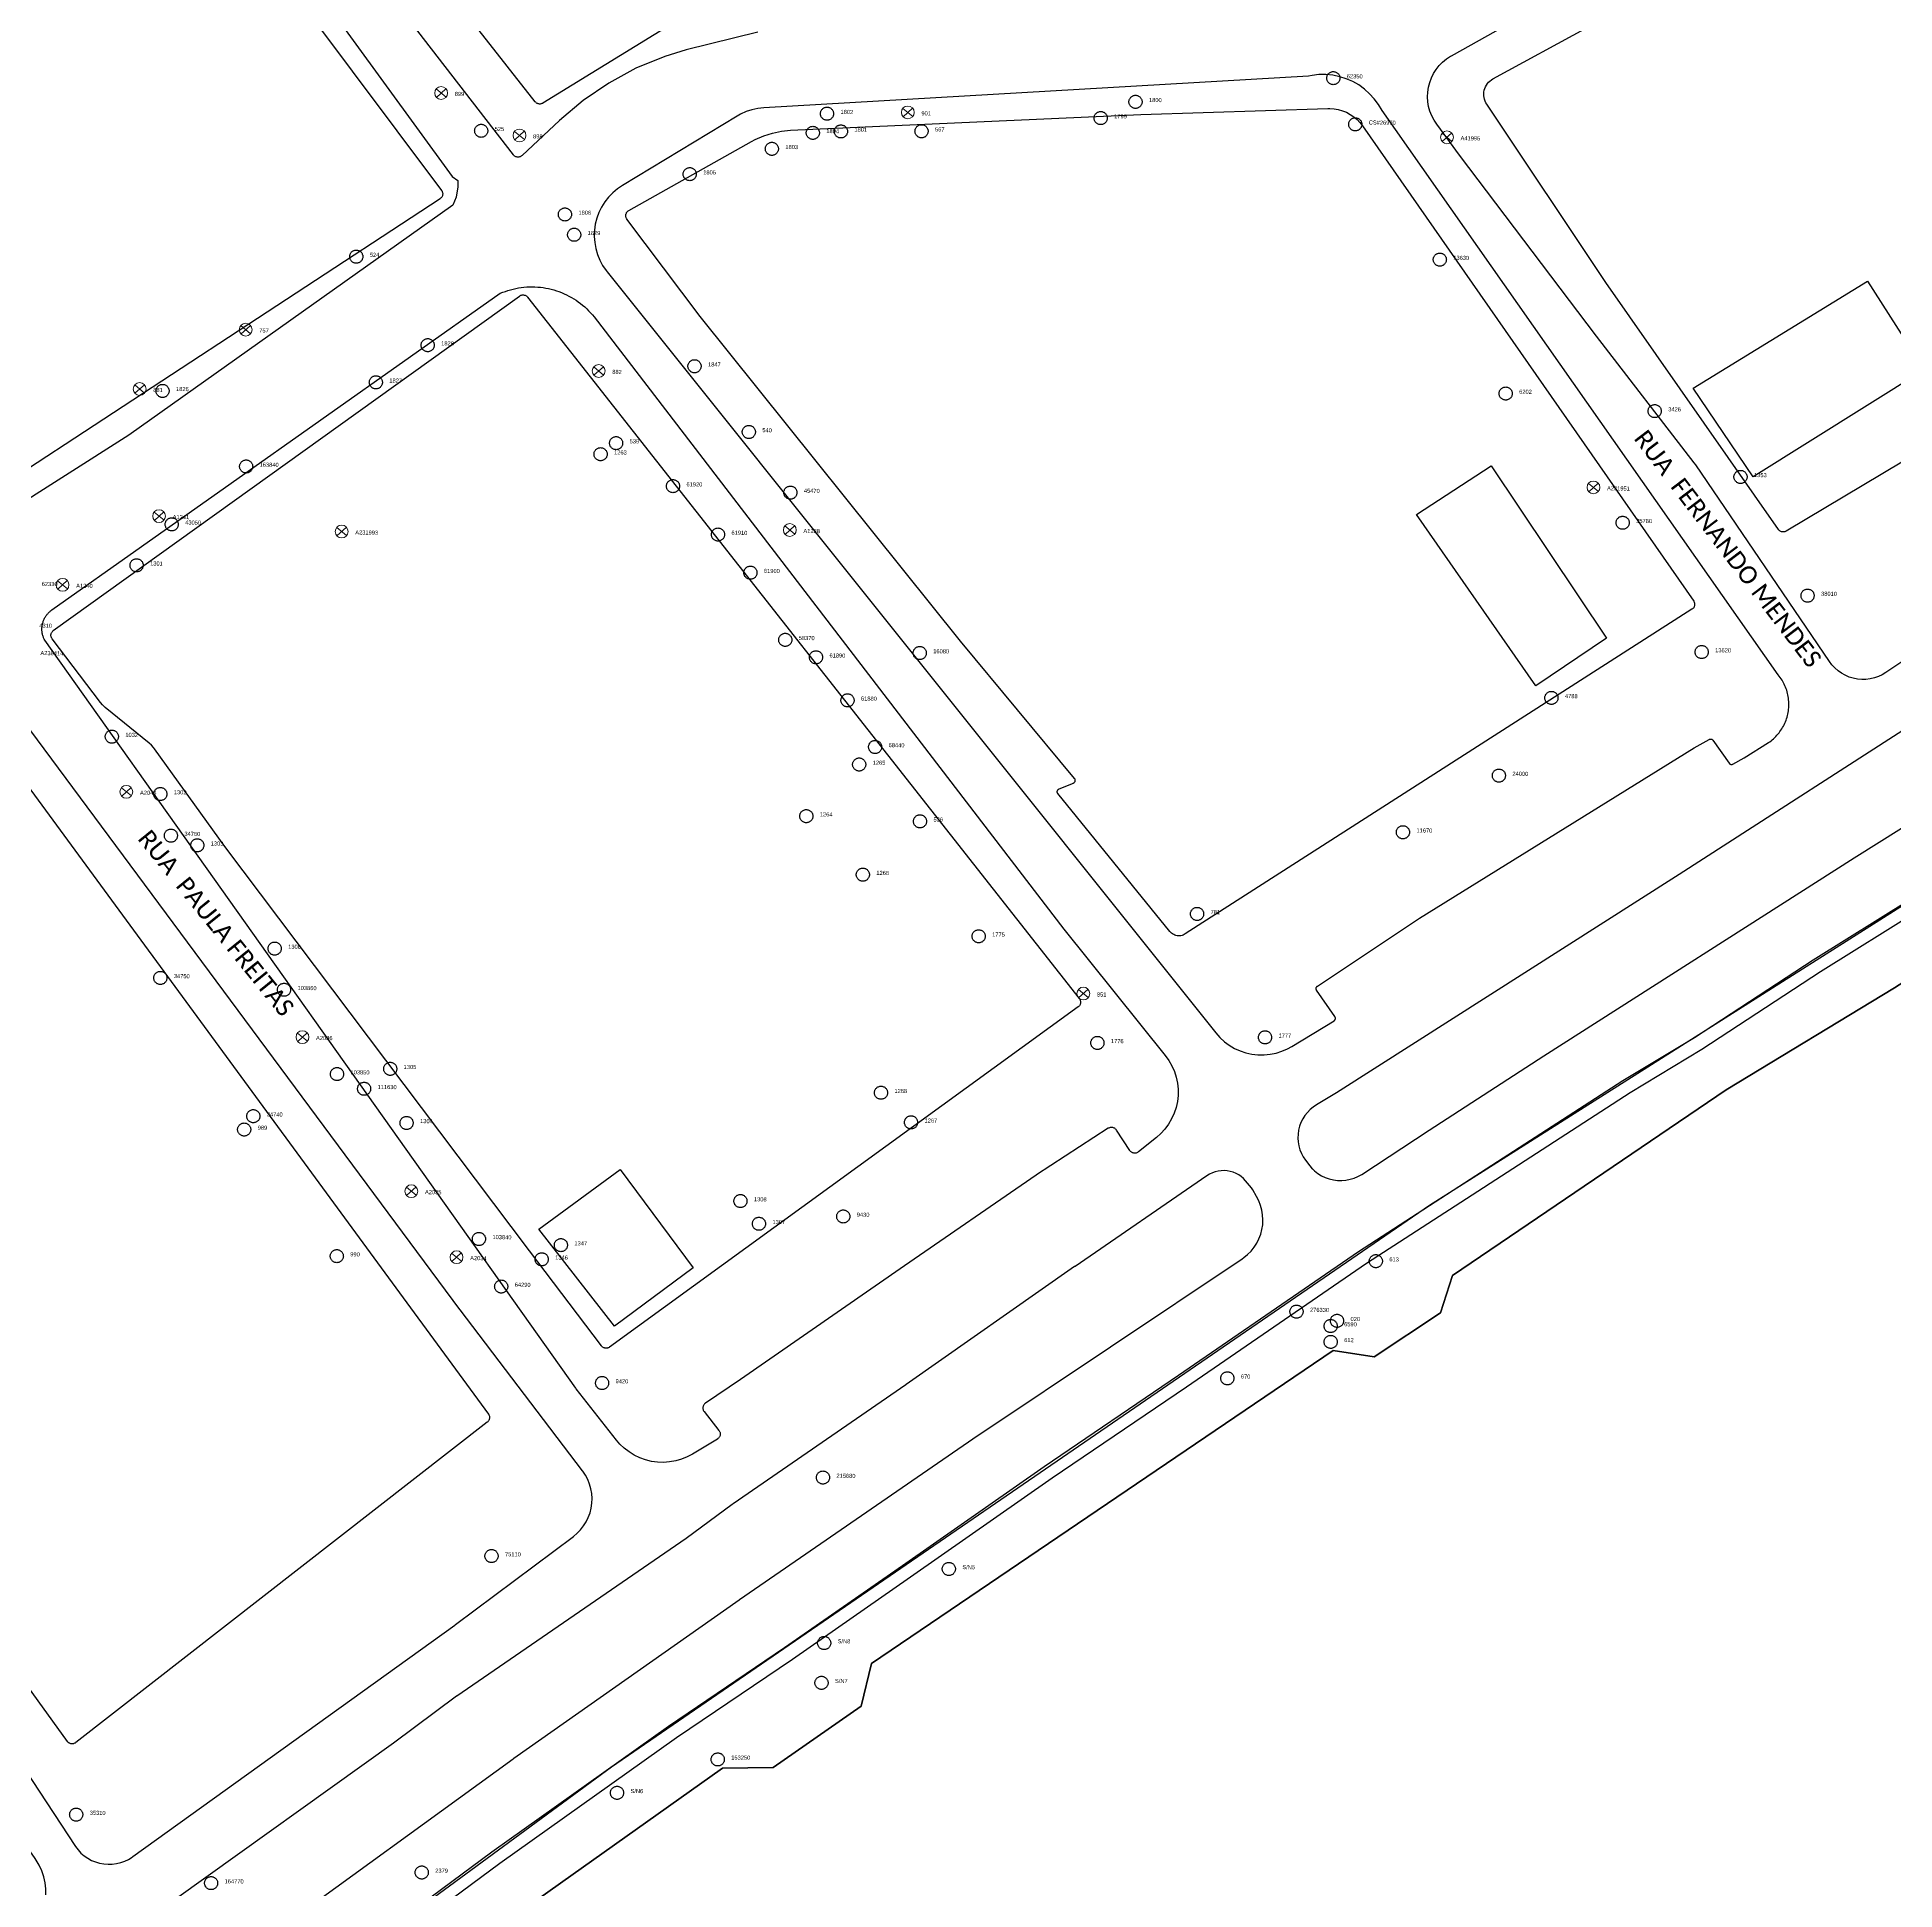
# Model space of a CAD drawing. Header units: millimetres. Extents: x 676447 to 689606, y 7455628 to 7463967.
# Drawn here: x 686342.5 to 686660.9, y 7458688.7 to 7459006.3 of the extents above; entities that cross this region are included whole.
import ezdxf

# ---------------------------------------------------------------- set-up
doc = ezdxf.new("R2010")
doc.units = ezdxf.units.MM
doc.header["$LTSCALE"] = 0.1
doc.header["$MEASUREMENT"] = 0
doc.linetypes.add('PHANTOM2', pattern=[1.25, 0.625, -0.125, 0.125, -0.125, 0.125, -0.125])
doc.layers.add('10.4-Postes', color=1, linetype='Continuous', lineweight=0)
for name, color, linetype in [('Caixas Subterrâneas', 5, 'Continuous'), ('LEGENDAS_INFRAESTRUTURAS', 7, 'Continuous'), ('MUB_AC_GEOGRAFICO', 7, 'Continuous'), ('MUB_EDIFICACOES', 7, 'Continuous'), ('MUB_MEIOFIO', 7, 'Continuous'), ('MUB_OBRA_ARTE', 7, 'Continuous'), ('MUB_QUADRAS', 7, 'Continuous'), ('MUB_SEGMENTO', 7, 'Continuous'), ('NOS_DE_INFRAESTRUTURA', 7, 'Continuous')]:
    doc.layers.add(name, color=color, linetype=linetype)
doc.styles.add('Legend', font='calibri.ttf')
doc.styles.get("Standard").update_dxf_attribs({"font": 'arial.ttf'})

# ---------------------------------------------------------------- blocks, each defined once
blk = doc.blocks.new('MHMZ')
at = {"linetype": 'PHANTOM2'}
blk.add_circle((0, 0), 0.0000101, dxfattribs=at)
blk = doc.blocks.new('PTPT')
at = {"layer": '10.4-Postes', "color": 1, "linetype": 'PHANTOM2'}
for points in [[(-0.0000079, 0.0000104), (0.0000075, -0.000002)], [(0.000007, 0.0000109), (-0.0000074, -0.0000025)]]:
    blk.add_lwpolyline(points, dxfattribs=at)
at = {"layer": '10.4-Postes', "color": 1}
blk.add_circle((-0.0000002, 0.0000042), 0.00000987, dxfattribs=at)

msp = doc.modelspace()

# ---------------------------------------------------------------- linework, layer by layer
at = {"layer": 'MUB_AC_GEOGRAFICO', "linetype": 'Continuous'}
msp.add_lwpolyline([(686404.48, 7458670.15), (686460.02, 7458709.54), (686468.68, 7458709.65), (686483.77, 7458720.21), (686485.53, 7458727.5), (686564.64, 7458781.16), (686571.68, 7458780.05), (686583.07, 7458787.62), (686585.11, 7458794), (686631.99, 7458825.84), (686660.85, 7458843.34), (686701.4, 7458869.44)], dxfattribs=at)
at = {"layer": 'MUB_EDIFICACOES', "linetype": 'Continuous'}
for points in [[(686656.25, 7458964.47), (686665.94, 7458949.27), (686636.63, 7458930.93), (686626.34, 7458946.09), (686656.25, 7458964.47)], [(686591.72, 7458932.81), (686611.51, 7458903.25), (686599.41, 7458895.06), (686578.91, 7458924.44), (686591.72, 7458932.81), (686591.72, 7458932.81)], [(686442.48, 7458812.19), (686454.99, 7458795.32), (686441.5, 7458785.34), (686428.53, 7458801.93), (686442.48, 7458812.19)]]:
    msp.add_lwpolyline(points, dxfattribs=at)
at = {"layer": 'MUB_MEIOFIO', "linetype": 'Continuous'}
for points in [[(686361.86, 7459053.66), (686413.66, 7458982.37), (686414.61, 7458981.69), (686414.61, 7458980.61), (686414.34, 7458978.85), (686413.79, 7458977.49), (686358.25, 7458938.08), (686336.52, 7458924.21), (686334.63, 7458923.94), (686333, 7458923.81), (686331.65, 7458923.67), (686330.16, 7458923.67), (686328.94, 7458924.62), (686292.08, 7458973.25), (686275.92, 7458997.29), (686275.92, 7458998.23), (686276.6, 7458999.05), (686277.65, 7459000.17)], [(686586.31, 7458986.07), (686582.4, 7458991.35), (686581.94, 7458992.05), (686581.55, 7458992.79), (686581.24, 7458993.57), (686581.02, 7458994.37), (686580.88, 7458995.2), (686580.83, 7458996.04), (686580.87, 7458996.87), (686580.99, 7458997.7), (686581.2, 7458998.51), (686581.49, 7458999.3), (686581.86, 7459000.05), (686582.31, 7459000.75), (686582.84, 7459001.41), (686583.42, 7459002.01), (686584.07, 7459002.54), (686584.77, 7459003), (686584.91, 7459003.08), (686602.59, 7459013.02), (686602.85, 7459013.16), (686635.39, 7459029.89), (686635.68, 7459030.04), (686674, 7459051.77)], [(686466.06, 7459007.16), (686453.79, 7459004.12), (686450.09, 7459002.97), (686445.17, 7459000.95), (686440.5, 7458998.42), (686436.11, 7458995.42), (686432.06, 7458991.97), (686425.64, 7458985.98), (686425.57, 7458985.92), (686425.49, 7458985.86), (686425.39, 7458985.81), (686425.3, 7458985.77), (686425.2, 7458985.74), (686425.09, 7458985.72), (686424.99, 7458985.71), (686424.88, 7458985.71), (686424.78, 7458985.73), (686424.68, 7458985.75), (686424.58, 7458985.79), (686424.49, 7458985.83), (686424.4, 7458985.89), (686424.31, 7458985.95), (686424.24, 7458986.02), (686424.17, 7458986.1), (686403.08, 7459013.44)], [(686639.26, 7458885.35), (686639.48, 7458885.51), (686639.7, 7458885.67), (686639.92, 7458885.85), (686640.13, 7458886.03), (686640.33, 7458886.21), (686640.52, 7458886.41), (686640.71, 7458886.61), (686640.89, 7458886.82), (686641.07, 7458887.03), (686641.23, 7458887.25), (686641.39, 7458887.48), (686641.54, 7458887.71), (686641.68, 7458887.94), (686641.82, 7458888.18), (686641.94, 7458888.43), (686642.06, 7458888.68), (686642.17, 7458888.93), (686642.27, 7458889.19), (686642.36, 7458889.45), (686642.44, 7458889.71), (686642.51, 7458889.98), (686642.57, 7458890.24), (686642.63, 7458890.51), (686642.67, 7458890.79), (686642.71, 7458891.06), (686642.73, 7458891.33), (686642.75, 7458891.61), (686642.75, 7458891.88), (686642.75, 7458892.16), (686642.74, 7458892.43), (686642.71, 7458892.71), (686642.68, 7458892.98), (686642.64, 7458893.25), (686642.59, 7458893.52), (686642.53, 7458893.79), (686642.46, 7458894.06), (686642.38, 7458894.32), (686642.29, 7458894.58), (686642.19, 7458894.84), (686642.09, 7458895.1), (686641.97, 7458895.35), (686641.85, 7458895.59), (686641.72, 7458895.83), (686641.58, 7458896.07), (686641.43, 7458896.3), (686641.27, 7458896.53), (686641.11, 7458896.75), (686640.93, 7458896.97), (686573.03, 7458993.72), (686572.42, 7458994.75), (686571.71, 7458995.71), (686570.91, 7458996.59), (686570.01, 7458997.38), (686569.04, 7458998.08), (686568, 7458998.66), (686566.91, 7458999.14), (686565.77, 7458999.5), (686564.6, 7458999.74), (686563.41, 7458999.85), (686562.21, 7458999.85), (686561.03, 7458999.71), (686560.41, 7458999.59), (686467.1, 7458994.17), (686466.06, 7458994.06), (686465.04, 7458993.83), (686464.04, 7458993.51), (686463.09, 7458993.07), (686462.51, 7458992.75), (686442.84, 7458980.88), (686441.98, 7458980.3), (686441.18, 7458979.62), (686440.45, 7458978.87), (686439.81, 7458978.04), (686439.25, 7458977.15), (686438.8, 7458976.21), (686438.44, 7458975.23), (686438.19, 7458974.21), (686438.05, 7458973.17), (686438.01, 7458972.13), (686438.09, 7458971.08), (686438.27, 7458970.05), (686438.56, 7458969.05), (686438.95, 7458968.08), (686439.45, 7458967.15), (686440.03, 7458966.29), (686440.21, 7458966.07), (686544.54, 7458835.58), (686545.24, 7458834.79), (686546.01, 7458834.09), (686546.85, 7458833.47), (686547.75, 7458832.94), (686548.71, 7458832.5), (686549.7, 7458832.17), (686550.72, 7458831.95), (686551.76, 7458831.83), (686552.81, 7458831.83), (686553.85, 7458831.93), (686554.88, 7458832.14), (686555.87, 7458832.45), (686556.83, 7458832.87), (686557.55, 7458833.27), (686564.8, 7458837.67), (686564.84, 7458837.7), (686564.88, 7458837.74), (686564.92, 7458837.78), (686564.95, 7458837.82), (686564.98, 7458837.86), (686565, 7458837.91), (686565.02, 7458837.96), (686565.03, 7458838.01), (686565.04, 7458838.06), (686565.04, 7458838.11), (686565.03, 7458838.17), (686565.02, 7458838.22), (686565.01, 7458838.27), (686564.99, 7458838.32), (686564.96, 7458838.36), (686564.95, 7458838.39), (686561.82, 7458842.91), (686561.79, 7458842.96), (686561.77, 7458843), (686561.75, 7458843.05), (686561.74, 7458843.1), (686561.73, 7458843.16), (686561.73, 7458843.21), (686561.73, 7458843.26), (686561.74, 7458843.31), (686561.76, 7458843.36), (686561.78, 7458843.41), (686561.8, 7458843.46), (686561.83, 7458843.5), (686561.87, 7458843.54), (686561.9, 7458843.58), (686561.95, 7458843.61), (686579.45, 7458855.28), (686626.53, 7458884.48), (686629.1, 7458885.9), (686629.14, 7458885.93), (686629.19, 7458885.94), (686629.24, 7458885.96), (686629.3, 7458885.96), (686629.35, 7458885.96), (686629.4, 7458885.96), (686629.45, 7458885.95), (686629.5, 7458885.94), (686629.55, 7458885.92), (686629.6, 7458885.89), (686629.64, 7458885.86), (686629.68, 7458885.83), (686629.72, 7458885.79), (686629.75, 7458885.75), (686632.5, 7458881.82), (686632.54, 7458881.78), (686632.57, 7458881.75), (686632.61, 7458881.71), (686632.66, 7458881.68), (686632.7, 7458881.66), (686632.75, 7458881.64), (686632.8, 7458881.62), (686632.85, 7458881.62), (686632.9, 7458881.61), (686632.96, 7458881.61), (686633.01, 7458881.62), (686633.06, 7458881.63), (686633.11, 7458881.65), (686633.15, 7458881.67), (686635.08, 7458882.72), (686639.26, 7458885.35)], [(686670.19, 7458904.6), (686659.4, 7458897.36), (686658.77, 7458896.98), (686658.11, 7458896.68), (686657.41, 7458896.44), (686656.7, 7458896.28), (686655.97, 7458896.19), (686655.24, 7458896.18), (686654.51, 7458896.24), (686653.79, 7458896.38), (686653.09, 7458896.6), (686652.42, 7458896.89), (686651.78, 7458897.24), (686651.18, 7458897.67), (686650.63, 7458898.15), (686650.13, 7458898.69), (686649.71, 7458899.24), (686626.8, 7458932.99), (686626.55, 7458933.34), (686609.8, 7458955.03), (686586.31, 7458986.07)], [(686343.83, 7458902.94), (686343.76, 7458903.06), (686343.7, 7458903.19), (686343.65, 7458903.31), (686343.6, 7458903.44), (686343.55, 7458903.57), (686343.51, 7458903.7), (686343.48, 7458903.84), (686343.44, 7458903.97), (686343.42, 7458904.11), (686343.4, 7458904.24), (686343.38, 7458904.38), (686343.36, 7458904.52), (686343.36, 7458904.66), (686343.35, 7458904.79), (686343.35, 7458904.93), (686343.36, 7458905.07), (686343.37, 7458905.21), (686343.39, 7458905.35), (686343.41, 7458905.48), (686343.43, 7458905.62), (686343.46, 7458905.75), (686343.5, 7458905.89), (686343.54, 7458906.02), (686343.58, 7458906.15), (686343.63, 7458906.28), (686343.68, 7458906.41), (686343.74, 7458906.53), (686343.8, 7458906.66), (686343.87, 7458906.78), (686343.94, 7458906.9), (686344.01, 7458907.01), (686344.09, 7458907.13), (686344.17, 7458907.24), (686344.26, 7458907.35), (686344.35, 7458907.45), (686344.44, 7458907.56), (686344.54, 7458907.65), (686344.64, 7458907.75), (686344.74, 7458907.84), (686344.85, 7458907.93), (686344.96, 7458908.02), (686345.07, 7458908.1), (686421.9, 7458962.37), (686422.34, 7458962.55), (686422.78, 7458962.71), (686423.22, 7458962.86), (686423.67, 7458962.99), (686424.13, 7458963.11), (686424.58, 7458963.21), (686425.05, 7458963.3), (686425.51, 7458963.37), (686425.97, 7458963.42), (686426.44, 7458963.46), (686426.91, 7458963.48), (686427.38, 7458963.48), (686427.85, 7458963.47), (686428.32, 7458963.45), (686428.78, 7458963.4), (686429.25, 7458963.35), (686429.71, 7458963.27), (686430.17, 7458963.18), (686430.63, 7458963.07), (686431.08, 7458962.95), (686431.53, 7458962.81), (686431.97, 7458962.66), (686432.41, 7458962.49), (686432.84, 7458962.31), (686433.27, 7458962.11), (686433.68, 7458961.9), (686434.09, 7458961.68), (686434.5, 7458961.44), (686434.89, 7458961.18), (686435.28, 7458960.92), (686435.65, 7458960.64), (686436.02, 7458960.34), (686436.38, 7458960.04), (686436.72, 7458959.72), (686437.05, 7458959.39), (686437.38, 7458959.05), (686437.69, 7458958.7), (686437.99, 7458958.34), (686518.5, 7458853.39), (686535.88, 7458831.71), (686536.5, 7458830.86), (686537.01, 7458829.95), (686537.44, 7458828.99), (686537.75, 7458828), (686537.97, 7458826.97), (686538.07, 7458825.93), (686538.07, 7458824.88), (686537.95, 7458823.84), (686537.73, 7458822.82), (686537.4, 7458821.83), (686536.97, 7458820.87), (686536.44, 7458819.97), (686535.82, 7458819.12), (686535.12, 7458818.35), (686534.35, 7458817.66), (686531.28, 7458815.19), (686531.19, 7458815.13), (686531.1, 7458815.08), (686531.01, 7458815.04), (686530.91, 7458815), (686530.81, 7458814.98), (686530.7, 7458814.97), (686530.6, 7458814.97), (686530.49, 7458814.98), (686530.39, 7458815.01), (686530.29, 7458815.04), (686530.2, 7458815.08), (686530.1, 7458815.13), (686530.02, 7458815.2), (686529.94, 7458815.27), (686529.87, 7458815.34), (686529.82, 7458815.42), (686527.51, 7458818.95), (686527.44, 7458819.03), (686527.37, 7458819.11), (686527.3, 7458819.18), (686527.21, 7458819.24), (686527.12, 7458819.29), (686527.02, 7458819.33), (686526.92, 7458819.37), (686526.82, 7458819.39), (686526.72, 7458819.4), (686526.61, 7458819.4), (686526.51, 7458819.39), (686526.41, 7458819.36), (686526.31, 7458819.33), (686526.21, 7458819.29), (686526.12, 7458819.24), (686513.79, 7458811.24), (686513.77, 7458811.22), (686491.21, 7458795.68), (686463.06, 7458776.2), (686457.07, 7458772.13), (686456.99, 7458772.07), (686456.91, 7458772), (686456.84, 7458771.92), (686456.78, 7458771.83), (686456.73, 7458771.74), (686456.69, 7458771.64), (686456.66, 7458771.54), (686456.64, 7458771.44), (686456.63, 7458771.34), (686456.63, 7458771.23), (686456.65, 7458771.13), (686456.67, 7458771.03), (686456.7, 7458770.93), (686456.75, 7458770.83), (686456.8, 7458770.74), (686456.84, 7458770.69), (686459.39, 7458767.46), (686459.45, 7458767.37), (686459.5, 7458767.28), (686459.54, 7458767.19), (686459.57, 7458767.09), (686459.59, 7458766.98), (686459.6, 7458766.88), (686459.6, 7458766.77), (686459.59, 7458766.67), (686459.57, 7458766.57), (686459.53, 7458766.47), (686459.49, 7458766.37), (686459.44, 7458766.28), (686459.37, 7458766.2), (686459.3, 7458766.12), (686459.22, 7458766.05), (686459.14, 7458765.99), (686459.12, 7458765.98), (686454.87, 7458763.41), (686453.95, 7458762.92), (686452.98, 7458762.52), (686451.97, 7458762.23), (686450.94, 7458762.05), (686449.9, 7458761.97), (686448.85, 7458762), (686447.82, 7458762.14), (686446.8, 7458762.39), (686445.81, 7458762.75), (686444.87, 7458763.21), (686443.98, 7458763.76), (686443.16, 7458764.4), (686442.4, 7458765.12), (686441.83, 7458765.79), (686434.92, 7458774.58), (686434.84, 7458774.68), (686343.83, 7458902.94)], [(686321.85, 7458737.56), (686349.1, 7458696.12), (686349.55, 7458695.54), (686350.05, 7458695), (686350.61, 7458694.53), (686351.21, 7458694.11), (686351.85, 7458693.76), (686352.53, 7458693.48), (686353.23, 7458693.27), (686353.95, 7458693.14), (686354.68, 7458693.08), (686355.42, 7458693.1), (686356.14, 7458693.2), (686356.86, 7458693.37), (686357.55, 7458693.61), (686358.21, 7458693.93), (686358.83, 7458694.31), (686358.96, 7458694.4), (686414.14, 7458734.09), (686414.24, 7458734.17), (686434.44, 7458749.28), (686435.08, 7458749.82), (686435.67, 7458750.42), (686436.18, 7458751.08), (686436.63, 7458751.79), (686437, 7458752.54), (686437.29, 7458753.32), (686437.49, 7458754.13), (686437.61, 7458754.96), (686437.64, 7458755.8), (686437.59, 7458756.64), (686437.45, 7458757.46), (686437.22, 7458758.27), (686436.91, 7458759.04), (686436.52, 7458759.78), (686436.05, 7458760.48), (686436.02, 7458760.53), (686415.03, 7458788.15), (686414.99, 7458788.21), (686335.19, 7458895.79)], [(686669.02, 7458891.77), (686623.96, 7458862.74), (686623.94, 7458862.72), (686565.24, 7458825.31), (686561.79, 7458823.25), (686561.23, 7458822.88), (686560.7, 7458822.44), (686560.23, 7458821.95), (686559.81, 7458821.42), (686559.44, 7458820.85), (686559.14, 7458820.23), (686558.91, 7458819.6), (686558.74, 7458818.94), (686558.64, 7458818.26), (686558.62, 7458817.58), (686558.66, 7458816.9), (686558.78, 7458816.23), (686558.96, 7458815.58), (686559.21, 7458814.95), (686559.53, 7458814.35), (686559.91, 7458813.78), (686560.64, 7458812.81), (686561.06, 7458812.32), (686561.17, 7458812.21), (686561.47, 7458811.94), (686562.05, 7458811.5), (686562.66, 7458811.12), (686563.31, 7458810.82), (686563.99, 7458810.58), (686564.69, 7458810.41), (686565.41, 7458810.32), (686566.13, 7458810.3), (686566.85, 7458810.36), (686567.55, 7458810.5), (686568.24, 7458810.7), (686568.91, 7458810.98), (686569.54, 7458811.33), (686581.1, 7458818.9)], [(686581.1, 7458818.9), (686600.77, 7458831.66), (686653.93, 7458865.59), (686693.58, 7458890.47)], [(686381.45, 7458680.17), (686424.13, 7458711.19), (686424.23, 7458711.27), (686462.84, 7458738.43), (686462.9, 7458738.47), (686503.81, 7458766.63), (686503.9, 7458766.69), (686549.07, 7458796.89), (686549.34, 7458797.08), (686549.99, 7458797.61), (686550.58, 7458798.2), (686551.1, 7458798.85), (686551.56, 7458799.55), (686551.94, 7458800.3), (686552.23, 7458801.08), (686552.45, 7458801.89), (686552.58, 7458802.72), (686552.62, 7458803.56), (686552.57, 7458804.39), (686552.44, 7458805.22), (686552.22, 7458806.03), (686551.92, 7458806.81), (686551.54, 7458807.55), (686550.87, 7458808.7), (686550.66, 7458809.03), (686550.34, 7458809.45), (686549.65, 7458810.25), (686549.3, 7458810.62), (686548.9, 7458810.96), (686548.47, 7458811.26), (686548.01, 7458811.51), (686547.53, 7458811.71), (686547.03, 7458811.86), (686546.51, 7458811.95), (686545.99, 7458811.99), (686545.47, 7458811.98), (686544.95, 7458811.91), (686544.44, 7458811.79), (686543.95, 7458811.62), (686543.47, 7458811.39), (686543.03, 7458811.12), (686520.41, 7458795.58), (686520.35, 7458795.54), (686491.45, 7458775.3), (686491.41, 7458775.28), (686461.84, 7458754.86), (686461.68, 7458754.74), (686453.75, 7458748.93), (686414.44, 7458721.91), (686414.42, 7458721.89), (686403.59, 7458713.87), (686366.4, 7458687.23)], [(686344.01, 7458687.85), (686344, 7458688.89), (686343.89, 7458689.93), (686343.67, 7458690.96), (686343.34, 7458691.95), (686342.91, 7458692.91), (686342.38, 7458693.81), (686342.21, 7458694.07), (686323.41, 7458720.91), (686290.19, 7458770.19)]]:
    msp.add_lwpolyline(points, dxfattribs=at)
at = {"layer": 'MUB_OBRA_ARTE', "linetype": 'Continuous'}
for points in [[(686663.76, 7458858.57), (686646.91, 7458848.07), (686626.56, 7458834.76), (686614.31, 7458827.38), (686587.18, 7458809.81), (686569.02, 7458798.09), (686538.16, 7458776.86), (686515.14, 7458761.23), (686490.85, 7458744.25), (686470.62, 7458730.19), (686450.72, 7458716.73), (686420.45, 7458695.14), (686391.27, 7458673.52)], [(686665.04, 7458856.55), (686648.2, 7458846.05), (686627.84, 7458832.73), (686615.58, 7458825.34), (686588.48, 7458807.79), (686570.35, 7458796.09), (686539.51, 7458774.88), (686516.5, 7458759.26), (686492.22, 7458742.29), (686471.97, 7458728.21), (686452.09, 7458714.76), (686421.86, 7458693.2), (686392.7, 7458671.6)]]:
    msp.add_lwpolyline(points, dxfattribs=at)
at = {"layer": 'MUB_QUADRAS', "linetype": 'Continuous'}
for points in [[(686154.7, 7458469.35), (686185.72, 7458500.2), (686240.43, 7458550.75), (686280.82, 7458586.55), (686359.6, 7458650.03), (686441, 7458709.81), (686581.17, 7458806.06), (686743.61, 7458909.03), (686855.44, 7458974.99), (686944.41, 7459024.12), (687045.58, 7459078.04), (687176.22, 7459143.32), (687289.43, 7459195.55)], [(686358.27, 7459051.66), (686411.84, 7458980.01), (686411.88, 7458979.96), (686411.93, 7458979.87), (686411.97, 7458979.78), (686412.01, 7458979.68), (686412.03, 7458979.57), (686412.04, 7458979.47), (686412.04, 7458979.37), (686412.03, 7458979.26), (686412.01, 7458979.16), (686411.98, 7458979.06), (686411.93, 7458978.96), (686411.88, 7458978.87), (686411.82, 7458978.79), (686411.75, 7458978.71), (686411.67, 7458978.64), (686411.59, 7458978.58), (686332.56, 7458926.79)], [(686453.32, 7459009.78), (686429.22, 7458994.97), (686429.14, 7458994.92), (686429.04, 7458994.88), (686428.94, 7458994.85), (686428.84, 7458994.83), (686428.73, 7458994.82), (686428.63, 7458994.82), (686428.52, 7458994.83), (686428.42, 7458994.86), (686428.32, 7458994.89), (686428.23, 7458994.93), (686428.14, 7458994.99), (686428.05, 7458995.05), (686427.98, 7458995.12), (686427.91, 7458995.2), (686389.49, 7459044.15)], [(686590.98, 7458994.82), (686590.84, 7458995.05), (686590.71, 7458995.33), (686590.6, 7458995.63), (686590.53, 7458995.93), (686590.49, 7458996.25), (686590.48, 7458996.56), (686590.5, 7458996.87), (686590.56, 7458997.18), (686590.65, 7458997.48), (686590.77, 7458997.77), (686590.91, 7458998.05), (686591.09, 7458998.31), (686591.3, 7458998.55), (686591.52, 7458998.76), (686591.77, 7458998.96), (686592.04, 7458999.12), (686624.83, 7459017), (686670.66, 7459044.71)], [(686443.62, 7458975.09), (686443.61, 7458975.11), (686443.55, 7458975.2), (686443.51, 7458975.29), (686443.47, 7458975.39), (686443.44, 7458975.49), (686443.43, 7458975.59), (686443.42, 7458975.7), (686443.43, 7458975.8), (686443.45, 7458975.91), (686443.48, 7458976.01), (686443.52, 7458976.1), (686443.56, 7458976.2), (686443.62, 7458976.28), (686443.69, 7458976.37), (686443.76, 7458976.44), (686443.85, 7458976.5), (686443.93, 7458976.56), (686464.98, 7458988.4), (686465.62, 7458988.74), (686467.06, 7458989.37), (686468.56, 7458989.84), (686470.1, 7458990.16), (686471.66, 7458990.31), (686531.69, 7458993.01), (686563.72, 7458994.06), (686564.09, 7458994.06), (686564.82, 7458994.01), (686565.54, 7458993.88), (686566.24, 7458993.67), (686566.92, 7458993.4), (686567.57, 7458993.05), (686568.18, 7458992.64), (686568.74, 7458992.17), (686569.24, 7458991.64), (686569.69, 7458991.06), (686626.44, 7458909.62), (686626.46, 7458909.59), (686626.51, 7458909.5), (686626.55, 7458909.4), (686626.58, 7458909.3), (686626.6, 7458909.2), (686626.61, 7458909.1), (686626.61, 7458908.99), (686626.6, 7458908.89), (686626.58, 7458908.79), (686626.55, 7458908.69), (686626.5, 7458908.59), (686626.45, 7458908.5), (686626.39, 7458908.42), (686626.32, 7458908.34), (686626.24, 7458908.27), (686626.15, 7458908.21), (686539.31, 7458852.55), (686539.14, 7458852.46), (686538.95, 7458852.37), (686538.75, 7458852.31), (686538.54, 7458852.26), (686538.33, 7458852.24), (686538.12, 7458852.24), (686537.92, 7458852.26), (686537.71, 7458852.31), (686537.51, 7458852.37), (686537.32, 7458852.46), (686537.14, 7458852.56), (686536.97, 7458852.68), (686536.81, 7458852.82), (686536.67, 7458852.98), (686517.47, 7458876.63), (686517.45, 7458876.66), (686517.42, 7458876.71), (686517.4, 7458876.75), (686517.38, 7458876.8), (686517.37, 7458876.85), (686517.36, 7458876.91), (686517.36, 7458876.96), (686517.37, 7458877.01), (686517.38, 7458877.06), (686517.39, 7458877.11), (686517.41, 7458877.16), (686517.44, 7458877.21), (686517.47, 7458877.25), (686517.5, 7458877.29), (686517.54, 7458877.32), (686517.58, 7458877.36), (686517.62, 7458877.38), (686517.67, 7458877.41), (686520.14, 7458878.42), (686520.18, 7458878.44), (686520.23, 7458878.47), (686520.27, 7458878.5), (686520.31, 7458878.53), (686520.34, 7458878.57), (686520.37, 7458878.62), (686520.4, 7458878.66), (686520.42, 7458878.71), (686520.44, 7458878.76), (686520.45, 7458878.81), (686520.45, 7458878.86), (686520.45, 7458878.92), (686520.44, 7458878.97), (686520.43, 7458879.02), (686520.42, 7458879.07), (686520.39, 7458879.12), (686520.37, 7458879.16), (686520.34, 7458879.2), (686500.79, 7458902.77), (686456.15, 7458958.4), (686443.62, 7458975.09)], [(686688.71, 7458949.34), (686642.31, 7458921.6), (686642.28, 7458921.58), (686642.19, 7458921.54), (686642.09, 7458921.5), (686641.99, 7458921.47), (686641.88, 7458921.46), (686641.78, 7458921.46), (686641.67, 7458921.46), (686641.57, 7458921.48), (686641.47, 7458921.51), (686641.37, 7458921.55), (686641.28, 7458921.6), (686641.19, 7458921.66), (686641.11, 7458921.73), (686641.04, 7458921.8), (686640.98, 7458921.88), (686611.4, 7458964.2), (686590.98, 7458994.82)], [(686345.1, 7458903.14), (686345.09, 7458903.16), (686345.03, 7458903.25), (686344.98, 7458903.35), (686344.94, 7458903.44), (686344.92, 7458903.54), (686344.9, 7458903.65), (686344.9, 7458903.75), (686344.9, 7458903.86), (686344.92, 7458903.96), (686344.95, 7458904.06), (686344.99, 7458904.16), (686345.03, 7458904.25), (686345.09, 7458904.34), (686345.16, 7458904.42), (686345.23, 7458904.49), (686345.31, 7458904.56), (686425.22, 7458961.91), (686425.27, 7458961.95), (686425.36, 7458962), (686425.46, 7458962.04), (686425.56, 7458962.07), (686425.66, 7458962.09), (686425.77, 7458962.1), (686425.87, 7458962.1), (686425.98, 7458962.08), (686426.08, 7458962.06), (686426.18, 7458962.03), (686426.27, 7458961.98), (686426.36, 7458961.93), (686426.45, 7458961.87), (686426.52, 7458961.8), (686426.59, 7458961.72), (686521.15, 7458841.47), (686521.17, 7458841.44), (686521.23, 7458841.35), (686521.28, 7458841.26), (686521.31, 7458841.16), (686521.34, 7458841.06), (686521.36, 7458840.95), (686521.36, 7458840.85), (686521.36, 7458840.74), (686521.34, 7458840.64), (686521.31, 7458840.54), (686521.27, 7458840.44), (686521.23, 7458840.35), (686521.17, 7458840.26), (686521.1, 7458840.18), (686521.03, 7458840.11), (686520.95, 7458840.04), (686440.62, 7458781.74), (686440.55, 7458781.69), (686440.46, 7458781.64), (686440.36, 7458781.6), (686440.26, 7458781.57), (686440.16, 7458781.55), (686440.06, 7458781.55), (686439.95, 7458781.55), (686439.85, 7458781.56), (686439.75, 7458781.59), (686439.65, 7458781.62), (686439.55, 7458781.67), (686439.46, 7458781.72), (686439.38, 7458781.79), (686439.31, 7458781.86), (686439.24, 7458781.94), (686426.92, 7458798.22), (686374.68, 7458867.54), (686362.66, 7458884.3), (686362.49, 7458884.54), (686362.13, 7458884.92), (686361.75, 7458885.27), (686354.22, 7458891.37), (686354.1, 7458891.47), (686353.72, 7458891.83), (686353.38, 7458892.23), (686345.1, 7458903.14)], [(686326.8, 7458897.13), (686419.88, 7458770.25), (686419.92, 7458770.19), (686419.97, 7458770.1), (686420.01, 7458770), (686420.04, 7458769.9), (686420.06, 7458769.8), (686420.07, 7458769.7), (686420.07, 7458769.59), (686420.05, 7458769.49), (686420.03, 7458769.38), (686420, 7458769.29), (686419.95, 7458769.19), (686419.9, 7458769.1), (686419.83, 7458769.02), (686419.76, 7458768.94), (686419.68, 7458768.87), (686349.15, 7458713.95), (686349.12, 7458713.93), (686349.03, 7458713.87), (686348.94, 7458713.82), (686348.84, 7458713.78), (686348.74, 7458713.76), (686348.64, 7458713.74), (686348.53, 7458713.74), (686348.43, 7458713.74), (686348.32, 7458713.76), (686348.22, 7458713.79), (686348.12, 7458713.82), (686348.03, 7458713.87), (686347.94, 7458713.93), (686347.86, 7458713.99), (686347.79, 7458714.07), (686347.72, 7458714.15), (686318.24, 7458754.92)], [(686701.4, 7458869.44), (686660.85, 7458843.34), (686631.99, 7458825.84), (686585.11, 7458794), (686583.07, 7458787.62), (686571.68, 7458780.05), (686564.64, 7458781.16), (686485.53, 7458727.5), (686483.77, 7458720.21), (686468.68, 7458709.65), (686460.02, 7458709.54), (686404.48, 7458670.15)]]:
    msp.add_lwpolyline(points, dxfattribs=at)

# ---------------------------------------------------------------- block references
at = {"layer": 'Caixas Subterrâneas', "color": 40}
for p, xscale, yscale, zscale, rotation in [((686564.68, 7458999.26), 111319.4907932735, 111319.4907932735, 111319.4907932735, 359.2897128827278), ((686530.78, 7458995.19), 111319.4907932736, 111319.4907932736, 111319.4907932736, 359.2898405968069), ((686477.91, 7458993.16), 111319.4907932736, 111319.4907932736, 111319.4907932736, 359.2900411032031), ((686524.81, 7458992.41), 111319.4907932736, 111319.4907932736, 111319.4907932736, 359.2898624572619), ((686568.44, 7458991.34), 111319.4907932735, 111319.4907932735, 111319.4907932735, 359.2896961169502), ((686418.64, 7458990.23), 111319.4907932735, 111319.4907932735, 111319.4907932735, 359.2902657029596), ((686475.48, 7458989.87), 111319.4907932736, 111319.4907932736, 111319.4907932736, 359.2900493279406), ((686480.29, 7458990.12), 111319.4907932736, 111319.4907932736, 111319.4907932736, 359.2900311136797), ((686494.11, 7458990.15), 111319.4907932735, 111319.4907932735, 111319.4907932735, 359.28997855287), ((686468.46, 7458987.14), 111319.4907932736, 111319.4907932736, 111319.4907932736, 359.2900751870461), ((686454.38, 7458982.8), 111319.4907932736, 111319.4907932736, 111319.4907932736, 359.2901273990219), ((686432.99, 7458975.89), 111319.4907932736, 111319.4907932736, 111319.4907932736, 359.2902066285012), ((686434.57, 7458972.41), 111319.4907932736, 111319.4907932736, 111319.4907932736, 359.2901995424193), ((686397.23, 7458968.66), 111319.4907932736, 111319.4907932736, 111319.4907932736, 359.2903404594741), ((686582.93, 7458968.15), 111319.4907932736, 111319.4907932736, 111319.4907932736, 359.2896337484581), ((686409.47, 7458953.48), 111319.4907932736, 111319.4907932736, 111319.4907932736, 359.2902891481997), ((686455.2, 7458949.87), 111319.4907932736, 111319.4907932736, 111319.4907932736, 359.2901140487677), ((686400.59, 7458947.11), 111319.4907932736, 111319.4907932736, 111319.4907932736, 359.2903209743181), ((686364.03, 7458945.64), 111319.4907932736, 111319.4907932736, 111319.4907932736, 359.2904596206321), ((686594.22, 7458945.19), 111319.4907932736, 111319.4907932736, 111319.4907932736, 359.2895836579782), ((686619.76, 7458942.18), 111319.4907932736, 111319.4907932736, 111319.4907932736, 359.289485544546), ((686464.51, 7458938.6), 111319.4907932736, 111319.4907932736, 111319.4907932736, 359.290075118875), ((686439.1, 7458934.79), 111319.4907932735, 111319.4907932735, 111319.4907932735, 359.2901706156595), ((686441.76, 7458936.69), 111319.4907932736, 111319.4907932736, 111319.4907932736, 359.2901610669182), ((686378.35, 7458932.69), 111319.4907932736, 111319.4907932736, 111319.4907932736, 359.2904010856967), ((686634.47, 7458930.9), 111319.4907932736, 111319.4907932736, 111319.4907932736, 359.2894260745001), ((686451.51, 7458929.32), 111319.4907932736, 111319.4907932736, 111319.4907932736, 359.2901216934369), ((686471.63, 7458928.21), 111319.4907932736, 111319.4907932736, 111319.4907932736, 359.2900448115396), ((686365.6, 7458922.77), 111319.4907932736, 111319.4907932736, 111319.4907932736, 359.2904465296182), ((686459.22, 7458921.02), 111319.4907932736, 111319.4907932736, 111319.4907932736, 359.2900897866582), ((686614.27, 7458923.04), 111319.4907932735, 111319.4907932735, 111319.4907932735, 359.2895004934197), ((686359.58, 7458915.75), 111319.4907932736, 111319.4907932736, 111319.4907932736, 359.2904672552167), ((686464.78, 7458914.48), 111319.4907932736, 111319.4907932736, 111319.4907932736, 359.2900665814372), ((686645.96, 7458910.55), 111319.4907932736, 111319.4907932736, 111319.4907932736, 359.2893760015299), ((686470.75, 7458902.97), 111319.4907932736, 111319.4907932736, 111319.4907932736, 359.2900402777155), ((686476.02, 7458899.98), 111319.4907932736, 111319.4907932736, 111319.4907932736, 359.2900193272355), ((686493.8, 7458900.71), 111319.4907932736, 111319.4907932736, 111319.4907932736, 359.2899518899491), ((686627.81, 7458900.88), 111319.4907932736, 111319.4907932736, 111319.4907932736, 359.2894420490057), ((686481.42, 7458892.6), 111319.4907932736, 111319.4907932736, 111319.4907932736, 359.2899964802577), ((686602.06, 7458893.02), 111319.4907932736, 111319.4907932736, 111319.4907932736, 359.2895375949286), ((686355.34, 7458886.38), 111319.4907932736, 111319.4907932736, 111319.4907932736, 359.2904742358842), ((686486.15, 7458884.61), 111319.4907932736, 111319.4907932736, 111319.4907932736, 359.2899759823418), ((686483.42, 7458881.6), 111319.4907932736, 111319.4907932736, 111319.4907932736, 359.2899854351442), ((686593.06, 7458879.7), 111319.4907932736, 111319.4907932736, 111319.4907932736, 359.2895676783451), ((686363.65, 7458876.54), 111319.4907932735, 111319.4907932735, 111319.4907932735, 359.2904395704979), ((686474.36, 7458872.75), 111319.4907932736, 111319.4907932736, 111319.4907932736, 359.2900171643302), ((686493.84, 7458871.86), 111319.4907932736, 111319.4907932736, 111319.4907932736, 359.2899427714562), ((686365.46, 7458869.41), 111319.4907932736, 111319.4907932736, 111319.4907932736, 359.2904304673903), ((686369.98, 7458867.75), 111319.4907932735, 111319.4907932735, 111319.4907932735, 359.2904127695406), ((686576.61, 7458869.99), 111319.4907932735, 111319.4907932735, 111319.4907932735, 359.2896272635916), ((686484.05, 7458862.72), 111319.4907932736, 111319.4907932736, 111319.4907932736, 359.2899771551382), ((686541.33, 7458855.99), 111319.4907932736, 111319.4907932736, 111319.4907932736, 359.2897571399611), ((686503.9, 7458852.16), 111319.4907932735, 111319.4907932735, 111319.4907932735, 359.2898983560889), ((686383.24, 7458850.05), 111319.4907932736, 111319.4907932736, 111319.4907932736, 359.2903567843044), ((686363.65, 7458845.02), 111319.4907932735, 111319.4907932735, 111319.4907932735, 359.290429762454), ((686384.85, 7458842.99), 111319.4907932735, 111319.4907932735, 111319.4907932735, 359.2903484840224), ((686524.25, 7458833.88), 111319.4907932736, 111319.4907932736, 111319.4907932736, 359.2898152289311), ((686552.98, 7458834.83), 111319.4907932735, 111319.4907932735, 111319.4907932735, 359.2897061947996), ((686403.05, 7458829.44), 111319.4907932736, 111319.4907932736, 111319.4907932736, 359.2902750007315), ((686393.93, 7458828.54), 111319.4907932736, 111319.4907932736, 111319.4907932736, 359.2903094278784), ((686398.57, 7458826.02), 111319.4907932736, 111319.4907932736, 111319.4907932736, 359.2902909938667), ((686487.16, 7458825.34), 111319.4907932736, 111319.4907932736, 111319.4907932736, 359.2899537159693), ((686379.58, 7458821.32), 111319.4907932736, 111319.4907932736, 111319.4907932736, 359.2903617836805), ((686405.85, 7458820.16), 111319.4907932736, 111319.4907932736, 111319.4907932736, 359.2902614762364), ((686492.31, 7458820.26), 111319.4907932735, 111319.4907932735, 111319.4907932735, 359.2899325341941), ((686378.02, 7458819.03), 111319.4907932736, 111319.4907932736, 111319.4907932736, 359.2903669911615), ((686463.07, 7458806.77), 111319.4907932735, 111319.4907932735, 111319.4907932735, 359.2900395902), ((686480.69, 7458804.13), 111319.4907932735, 111319.4907932735, 111319.4907932735, 359.289971726014), ((686418.25, 7458800.27), 111319.4907932735, 111319.4907932735, 111319.4907932735, 359.2902081181389), ((686466.24, 7458802.88), 111319.4907932736, 111319.4907932736, 111319.4907932736, 359.2900263158217), ((686393.89, 7458797.33), 111319.4907932736, 111319.4907932736, 111319.4907932736, 359.2902998727415), ((686432.3, 7458799.22), 111319.4907932736, 111319.4907932736, 111319.4907932736, 359.2901543239666), ((686429.01, 7458796.79), 111319.4907932736, 111319.4907932736, 111319.4907932736, 359.290166074681), ((686571.97, 7458796.47), 111319.4907932735, 111319.4907932735, 111319.4907932735, 359.2896220088705), ((686422.07, 7458792.12), 111319.4907932736, 111319.4907932736, 111319.4907932736, 359.290191017293), ((686558.37, 7458787.82), 111319.4907932736, 111319.4907932736, 111319.4907932736, 359.2896710739329), ((686564.22, 7458785.35), 111319.4907932736, 111319.4907932736, 111319.4907932736, 359.2896480481901), ((686565.32, 7458786.24), 111319.4907932736, 111319.4907932736, 111319.4907932736, 359.2896441220232), ((686564.23, 7458782.63), 111319.4907932735, 111319.4907932735, 111319.4907932735, 359.2896471499546), ((686439.36, 7458775.58), 111319.4907932736, 111319.4907932736, 111319.4907932736, 359.2901201019506), ((686546.52, 7458776.39), 111319.4907932736, 111319.4907932736, 111319.4907932736, 359.2897126029906), ((686477.21, 7458759.38), 111319.4907932736, 111319.4907932736, 111319.4907932736, 359.2899710475903), ((686420.41, 7458745.92), 111319.4907932736, 111319.4907932736, 111319.4907932736, 359.2901829859948), ((686498.79, 7458743.71), 111319.4907932736, 111319.4907932736, 111319.4907932736, 359.2898840518993), ((686477.42, 7458731.01), 111319.4907932735, 111319.4907932735, 111319.4907932735, 359.2899613907263), ((686476.96, 7458724.19), 111319.4907932736, 111319.4907932736, 111319.4907932736, 359.2899610212079), ((686459.18, 7458711.06), 111319.4907932735, 111319.4907932735, 111319.4907932735, 359.2900246156754), ((686441.92, 7458705.33), 111319.4907932736, 111319.4907932736, 111319.4907932736, 359.2900884860019), ((686349.23, 7458701.6), 111319.4907932736, 111319.4907932736, 111319.4907932736, 359.2904400279883), ((686372.35, 7458689.86), 111319.4907932736, 111319.4907932736, 111319.4907932736, 359.2903484212047), ((686408.45, 7458691.68), 111319.4907932735, 111319.4907932735, 111319.4907932735, 359.2902116045747)]:
    msp.add_blockref('MHMZ', p, dxfattribs=dict(at, xscale=xscale, yscale=yscale, zscale=zscale, rotation=rotation))
at = {"layer": 'NOS_DE_INFRAESTRUTURA', "color": 1}
for p, xscale, yscale, zscale, rotation in [((686411.79, 7458996.23), 111319.4907932736, 111319.4907932736, 111319.4907932736, 359.290293644502), ((686491.77, 7458992.91), 111319.4907932736, 111319.4907932736, 111319.4907932736, 359.2899882942127), ((686425.22, 7458988.96), 111319.4907932736, 111319.4907932736, 111319.4907932736, 359.2902402643479), ((686584.18, 7458988.65), 111319.4907932736, 111319.4907932736, 111319.4907932736, 359.289635404113), ((686378.29, 7458955.66), 111319.4907932736, 111319.4907932736, 111319.4907932736, 359.2904084655032), ((686438.79, 7458948.59), 111319.4907932736, 111319.4907932736, 111319.4907932736, 359.290176092578), ((686360.12, 7458945.5), 111319.4907932736, 111319.4907932736, 111319.4907932736, 359.2904744474311), ((686609.28, 7458928.63), 111319.4907932736, 111319.4907932736, 111319.4907932736, 359.2895212109252), ((686363.45, 7458923.71), 111319.4907932736, 111319.4907932736, 111319.4907932736, 359.2904549926675), ((686394.74, 7458921.07), 111319.4907932736, 111319.4907932736, 111319.4907932736, 359.2903351301244), ((686471.55, 7458921.32), 111319.4907932736, 111319.4907932736, 111319.4907932736, 359.2900429667927), ((686346.91, 7458911.93), 111319.4907932736, 111319.4907932736, 111319.4907932736, 359.2905142558402), ((686357.85, 7458876.45), 111319.4907932736, 111319.4907932736, 111319.4907932736, 359.2904616042688), ((686521.85, 7458841.87), 111319.4907932735, 111319.4907932735, 111319.4907932735, 359.2898268409505), ((686388.02, 7458834.4), 111319.4907932736, 111319.4907932736, 111319.4907932736, 359.29033374191), ((686406.69, 7458807.99), 111319.4907932735, 111319.4907932735, 111319.4907932735, 359.2902544708347), ((686414.43, 7458796.68), 111319.4907932736, 111319.4907932736, 111319.4907932736, 359.2902215261867)]:
    msp.add_blockref('PTPT', p, dxfattribs=dict(at, xscale=xscale, yscale=yscale, zscale=zscale, rotation=rotation))

# ---------------------------------------------------------------- texts
at = {"layer": 'LEGENDAS_INFRAESTRUTURAS', "color": 5}
for s, rotation, p in [('62350', 359.2897, (686566.99, 7458999.23)), ('1800', 359.2898, (686533.09, 7458995.16)), ('1802', 359.29, (686480.22, 7458993.13)), ('1799', 359.2899, (686527.12, 7458992.38)), ('525', 359.2903, (686420.95, 7458990.2)), ('1804', 359.29, (686477.79, 7458989.84)), ('1801', 359.29, (686482.6, 7458990.09)), ('567', 359.29, (686496.42, 7458990.12)), ('CS#26970', 359.2897, (686570.75, 7458991.31)), ('1803', 359.2901, (686470.77, 7458987.11)), ('1805', 359.2901, (686456.69, 7458982.77)), ('1806', 359.2902, (686435.3, 7458975.86)), ('1829', 359.2902, (686436.88, 7458972.38)), ('524', 359.2903, (686399.54, 7458968.63)), ('13630', 359.2896, (686585.24, 7458968.12)), ('1828', 359.2903, (686411.78, 7458953.46)), ('1827', 359.2903, (686402.9, 7458947.08)), ('1847', 359.2901, (686457.51, 7458949.84)), ('1826', 359.2905, (686366.34, 7458945.62)), ('6202', 359.2896, (686596.53, 7458945.16)), ('3426', 359.2895, (686622.07, 7458942.15)), ('540', 359.2901, (686466.82, 7458938.57)), ('1263', 359.2902, (686441.41, 7458934.76)), ('539', 359.2902, (686444.07, 7458936.66)), ('163840', 359.2904, (686380.66, 7458932.66)), ('61920', 359.2901, (686453.82, 7458929.29)), ('45470', 359.29, (686473.94, 7458928.18)), ('1353', 359.2894, (686636.78, 7458930.87)), ('43050', 359.2904, (686367.91, 7458922.74)), ('35780', 359.2895, (686616.58, 7458923.01)), ('61910', 359.2901, (686461.53, 7458920.99)), ('1301', 359.2905, (686361.89, 7458915.72)), ('62330', 359.2905, (686343.32, 7458912.21)), ('61900', 359.2901, (686467.09, 7458914.45)), ('38010', 359.2894, (686648.27, 7458910.53)), ('4310', 359.2905, (686342.9, 7458905.06)), ('58370', 359.29, (686473.06, 7458902.94)), ('61890', 359.29, (686478.33, 7458899.95)), ('16080', 359.2899, (686496.11, 7458900.68)), ('13620', 359.2894, (686630.12, 7458900.85)), ('4788', 359.2895, (686604.37, 7458892.99)), ('61880', 359.29, (686483.73, 7458892.57)), ('1032', 359.2905, (686357.65, 7458886.35)), ('68440', 359.29, (686488.46, 7458884.58)), ('1265', 359.29, (686485.73, 7458881.57)), ('24000', 359.2896, (686595.37, 7458879.68)), ('1302', 359.2904, (686365.96, 7458876.51)), ('1264', 359.29, (686476.67, 7458872.72)), ('536', 359.2899, (686496.15, 7458871.83)), ('34760', 359.2904, (686367.77, 7458869.38)), ('1303', 359.2904, (686372.28, 7458867.72)), ('11670', 359.2896, (686578.92, 7458869.96)), ('1266', 359.29, (686486.36, 7458862.69)), ('781', 359.2897, (686543.64, 7458855.96)), ('1775', 359.2899, (686506.21, 7458852.13)), ('1306', 359.2903, (686385.55, 7458850.02)), ('34750', 359.2904, (686365.96, 7458844.99)), ('103860', 359.2903, (686387.16, 7458842.96)), ('1776', 359.2898, (686526.56, 7458833.85)), ('1777', 359.2897, (686555.29, 7458834.8)), ('1305', 359.2903, (686405.36, 7458829.42)), ('103850', 359.2903, (686396.24, 7458828.51)), ('111630', 359.2903, (686400.88, 7458825.99)), ('1268', 359.2899, (686489.47, 7458825.31)), ('34740', 359.2904, (686381.89, 7458821.29)), ('1304', 359.2903, (686408.16, 7458820.13)), ('1267', 359.2899, (686494.62, 7458820.23)), ('989', 359.2904, (686380.33, 7458819)), ('1308', 359.29, (686465.38, 7458806.74)), ('9430', 359.29, (686483, 7458804.1)), ('1307', 359.29, (686468.55, 7458802.85)), ('990', 359.2903, (686396.2, 7458797.3)), ('103840', 359.2902, (686420.56, 7458800.25)), ('1347', 359.2901, (686434.61, 7458799.19)), ('1346', 359.2902, (686431.32, 7458796.76)), ('613', 359.2896, (686574.28, 7458796.44)), ('64290', 359.2902, (686424.38, 7458792.09)), ('276330', 359.2897, (686560.68, 7458787.79)), ('6590', 359.2896, (686566.53, 7458785.32)), ('020', 359.2896, (686567.63, 7458786.21)), ('612', 359.2896, (686566.54, 7458782.6)), ('9420', 359.2901, (686441.67, 7458775.55)), ('670', 359.2897, (686548.83, 7458776.36)), ('215680', 359.29, (686479.52, 7458759.35)), ('75110', 359.2902, (686422.72, 7458745.89)), ('S/N5', 359.2899, (686501.1, 7458743.68)), ('S/N8', 359.29, (686479.73, 7458730.98)), ('S/N7', 359.29, (686479.27, 7458724.17)), ('153250', 359.29, (686461.49, 7458711.04)), ('S/N6', 359.2901, (686444.23, 7458705.3)), ('35310', 359.2904, (686351.54, 7458701.57)), ('164770', 359.2903, (686374.66, 7458689.83)), ('2379', 359.2902, (686410.76, 7458691.65))]:
    msp.add_text(s, height=0.7, rotation=rotation, dxfattribs=at).set_placement(p)
at = {"layer": 'LEGENDAS_INFRAESTRUTURAS', "color": 1}
for s, rotation, p in [('899', 359.2903, (686414.1, 7458996.21)), ('901', 359.29, (686494.08, 7458992.88)), ('898', 359.2902, (686427.53, 7458988.93)), ('A41995', 359.2896, (686586.49, 7458988.62)), ('757', 359.2904, (686380.6, 7458955.64)), ('882', 359.2902, (686441.1, 7458948.56)), ('881', 359.2905, (686362.43, 7458945.47)), ('A231951', 359.2895, (686611.59, 7458928.6)), ('A1241', 359.2904, (686365.76, 7458923.69)), ('A231993', 359.2903, (686397.05, 7458921.04)), ('A1138', 359.29, (686473.86, 7458921.29)), ('A1240', 359.2905, (686349.22, 7458911.9)), ('A238414', 359.2905, (686343.09, 7458900.36)), ('A2044', 359.2905, (686360.16, 7458876.42)), ('851', 359.2898, (686524.16, 7458841.84)), ('A2036', 359.2903, (686390.33, 7458834.38)), ('A2035', 359.2902, (686409, 7458807.96)), ('A2034', 359.2902, (686416.74, 7458796.65))]:
    msp.add_text(s, height=0.7, rotation=rotation, dxfattribs=at).set_placement(p)
at = {"layer": 'MUB_SEGMENTO', "color": 253, "style": 'Legend'}
for s, rotation, p in [('RUA  FERNANDO MENDES', 307.3061, (686616.07, 7458937.47)), ('RUA  PAULA FREITAS', 308.9934, (686359.63, 7458868.84))]:
    msp.add_text(s, height=3, rotation=rotation, dxfattribs=at).set_placement(p)

doc.saveas('drawing.dxf')
